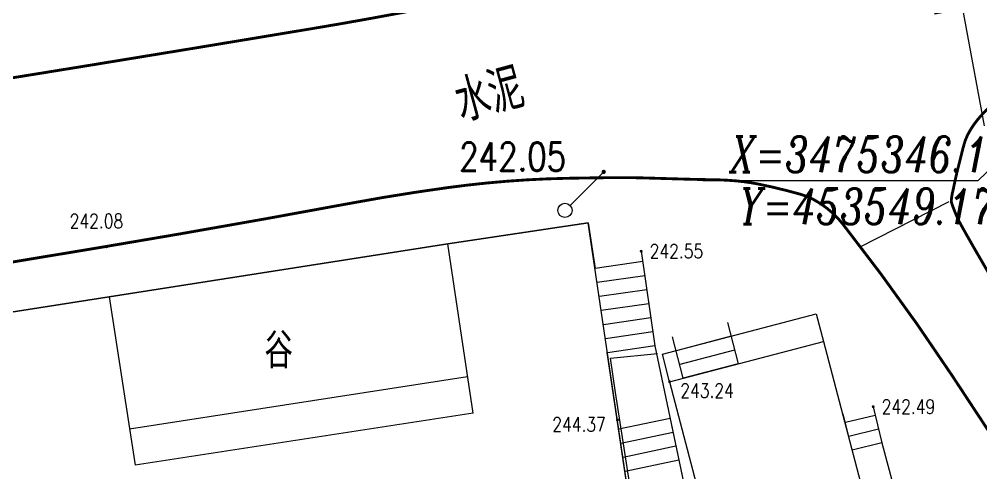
# Model space of a CAD drawing. Extents: x 453486 to 453811, y 3475287 to 3475420.
# Drawn here: x 453512.71 to 453546.61, y 3475333.31 to 3475349.29 of the extents above; entities that cross this region are included whole.
import ezdxf
from ezdxf.enums import TextEntityAlignment as Align

# ---------------------------------------------------------------- set-up
doc = ezdxf.new("R2010")
doc.units = 0
doc.header["$MEASUREMENT"] = 0
doc.layers.add('DX', color=9, linetype='Continuous')
doc.layers.add('GCD', color=9, linetype='Continuous')
doc.styles.add('fsdb', font='italc1.shx', dxfattribs={"width": 0.75, "bigfont": 'fsdb.shx'})
doc.styles.add('HZ', font='rs.shx', dxfattribs={"width": 0.8, "bigfont": 'hztxt.shx'})

# ---------------------------------------------------------------- blocks, each defined once
blk = doc.blocks.new('GC200')
at = {"linetype": 'Continuous', "const_width": 0.2, "flags": 128}
blk.add_lwpolyline([(-0.1, 0, 1), (0.1, 0, 1)], format="xyb", close=True, dxfattribs=at)
blk = doc.blocks.new('GC200X')
blk = doc.blocks.new('gc170')
at = {"linetype": 'Continuous'}
blk.add_circle((0, 0), 0.5, dxfattribs=at)
blk = doc.blocks.new('gc013c')
at = {"linetype": 'Continuous'}
blk.add_line((0.5, 0), (4, 0), dxfattribs=at)
at = {"linetype": 'Continuous', "const_width": 0.15, "flags": 128}
blk.add_lwpolyline([(3.775, 0, 1), (3.925, 0, 1)], format="xyb", close=True, dxfattribs=at)
blk = doc.blocks.new('erwrrr')
at = {"color": 7, "linetype": 'Continuous'}
blk.add_lwpolyline([(1689.887057607446, -814.1291881485193), (1689.887057607446, -835.1291881485195), (1694.887057607446, -835.129188148744), (1684.887057607446, -837.6291881482949), (1689.887057607446, -837.6291881485195), (1689.887057607446, -858.6291881485195)], dxfattribs=at)

msp = doc.modelspace()

# ---------------------------------------------------------------- linework, layer by layer
at = {"color": 6}
for p in [(453549.1753602033, 3475346.19299677), (453536.8151819092, 3475343.608872074)]:
    msp.add_line(p, (453546.5235152426, 3475343.608872074), dxfattribs=at)
at = {"layer": 'DX', "linetype": 'Continuous'}
for p, q in [((453534.64, 3475341.12), (453535.123, 3475337.784)), ((453534.64, 3475341.12), (453535.123, 3475337.784)), ((453534.6931296833, 3475340.753042188), (453533.0116911997, 3475340.509596508)), ((453534.6931296833, 3475340.753042188), (453533.0116911997, 3475340.509596508)), ((453534.7647747361, 3475340.258201823), (453533.0851338167, 3475340.015016402)), ((453534.7647747361, 3475340.258201823), (453533.0851338167, 3475340.015016402)), ((453534.8364197889, 3475339.763361458), (453533.1658245052, 3475339.521485703)), ((453534.8364197889, 3475339.763361458), (453533.1658245052, 3475339.521485703)), ((453534.9080648417, 3475339.268521094), (453533.2320190505, 3475339.025856191)), ((453534.9080648417, 3475339.268521094), (453533.2320190505, 3475339.025856191)), ((453534.9797098945, 3475338.773680729), (453533.3054616673, 3475338.531276085)), ((453534.9797098945, 3475338.773680729), (453533.3054616673, 3475338.531276085)), ((453535.0513549473, 3475338.278840364), (453533.3807596636, 3475338.036964609)), ((453535.0513549473, 3475338.278840364), (453533.3807596636, 3475338.036964609)), ((453537.6796123417, 3475338.606218441), (453538.0601936809, 3475337.155302232)), ((453537.6796123417, 3475338.606218441), (453538.0601936809, 3475337.155302232)), ((453536.1256387361, 3475336.647860447), (453535.7450573969, 3475338.098776656)), ((453536.1256387361, 3475336.647860447), (453535.7450573969, 3475338.098776656)), ((453537.8064727882, 3475338.122579705), (453535.8719178434, 3475337.615137919)), ((453537.8064727882, 3475338.122579705), (453535.8719178434, 3475337.615137919)), ((453535.123, 3475337.784), (453533.4523469011, 3475337.542115874)), ((453535.123, 3475337.784), (453533.4523469011, 3475337.542115874)), ((453535.123, 3475337.784), (453538.125, 3475323.481)), ((453535.123, 3475337.784), (453538.125, 3475323.481)), ((453537.9333332346, 3475337.638940969), (453535.9987782898, 3475337.131499183)), ((453537.9333332346, 3475337.638940969), (453535.9987782898, 3475337.131499183)), ((453538.0601936809, 3475337.155302232), (453536.1256387361, 3475336.647860447)), ((453538.0601936809, 3475337.155302232), (453536.1256387361, 3475336.647860447)), ((453542.819, 3475335.641), (453543.127, 3475334.364)), ((453542.819, 3475335.641), (453543.127, 3475334.364)), ((453535.6600750571, 3475335.225111079), (453533.8527394998, 3475334.845776579)), ((453535.6600750571, 3475335.225111079), (453533.8527394998, 3475334.845776579)), ((453542.0731619778, 3475334.109824503), (453541.7651619778, 3475335.386824503)), ((453542.0731619778, 3475334.109824503), (453541.7651619778, 3475335.386824503)), ((453542.8925331054, 3475335.336124105), (453541.8386950833, 3475335.081948608)), ((453542.8925331054, 3475335.336124105), (453541.8386950833, 3475335.081948608)), ((453535.7627802631, 3475334.735773117), (453533.9263116744, 3475334.350324001)), ((453535.7627802631, 3475334.735773117), (453533.9263116744, 3475334.350324001)), ((453543.0097665527, 3475334.850062053), (453541.9559285305, 3475334.595886556)), ((453543.0097665527, 3475334.850062053), (453541.9559285305, 3475334.595886556)), ((453535.8654854691, 3475334.246435156), (453533.9998838489, 3475333.854871423)), ((453535.8654854691, 3475334.246435156), (453533.9998838489, 3475333.854871423)), ((453543.127, 3475334.364), (453542.0731619778, 3475334.109824503)), ((453543.127, 3475334.364), (453542.0731619778, 3475334.109824503)), ((453535.968190675, 3475333.757097194), (453534.0734560235, 3475333.359418845)), ((453535.968190675, 3475333.757097194), (453534.0734560235, 3475333.359418845))]:
    msp.add_line(p, q, dxfattribs=at)
for points in [[(453489.033198614, 3475343.676579738, 0.1, 0.1, 0.0011726963807407), (453490.7370837927, 3475343.915929988, 0.1, 0.1, 0.004382922849378976), (453511.0144054474, 3475346.994470329, 0.1, 0.1, 0.001451178491205241), (453523.0314341486, 3475348.962627269, 0.1, 0.1, 0.005407695173724515), (453526.2487949427, 3475349.534992127, 0.1, 0.1, 0.004569323712599046), (453528.2574498951, 3475349.933831312, 0.1, 0.1, 0.003574946962241995), (453530.8161507411, 3475350.485352647, 0.1, 0.1, 0.01275645641934854), (453533.0728933886, 3475351.049495274, 0.1, 0.1, 0.03033952156879981), (453533.9985215454, 3475351.367717836, 0.1, 0.09999999999999999, 0.02027261514799775), (453534.3637387976, 3475351.536246426, 0.09999999999999999, 0.1, 0.01821711943944991), (453534.7545094691, 3475351.754469797, 0.1, 0.1, 0.02446832674285301), (453534.9586707801, 3475351.892549317, 0.1, 0.1, 0.007647985791098254), (453535.5818127635, 3475352.375057876, 0.1, 0.09999999999999999, 0.04823265133861433), (453535.8781387424, 3475352.662722899, 0.09999999999999999, 0.1, 0.02880076342251537), (453536.294017099, 3475353.214061673, 0.1, 0.1, 0)], [(453489.033198614, 3475343.676579738, 0.1, 0.1, 0.0011726963807407), (453490.7370837927, 3475343.915929988, 0.1, 0.1, 0.004382922849378976), (453511.0144054474, 3475346.994470329, 0.1, 0.1, 0.001451178491205241), (453523.0314341486, 3475348.962627269, 0.1, 0.1, 0.005407695173724515), (453526.2487949427, 3475349.534992127, 0.1, 0.1, 0.004569323712599046), (453528.2574498951, 3475349.933831312, 0.1, 0.1, 0.003574946962241995), (453530.8161507411, 3475350.485352647, 0.1, 0.1, 0.01275645641934854), (453533.0728933886, 3475351.049495274, 0.1, 0.1, 0.03033952156879981), (453533.9985215454, 3475351.367717836, 0.1, 0.09999999999999999, 0.02027261514799775), (453534.3637387976, 3475351.536246426, 0.09999999999999999, 0.1, 0.01821711943944991), (453534.7545094691, 3475351.754469797, 0.1, 0.1, 0.02446832674285301), (453534.9586707801, 3475351.892549317, 0.1, 0.1, 0.007647985791098254), (453535.5818127635, 3475352.375057876, 0.1, 0.09999999999999999, 0.04823265133861433), (453535.8781387424, 3475352.662722899, 0.09999999999999999, 0.1, 0.02880076342251537), (453536.294017099, 3475353.214061673, 0.1, 0.1, 0)], [(453573.420689985, 3475289.825844313, 0.1, 0.1, -3.223496052766682e-05), (453571.2361892462, 3475294.1587797, 0.1, 0.1, -0.000425436972894779), (453568.2986442447, 3475299.998662472, 0.1, 0.1, -0.0007183155976144915), (453566.5667395667, 3475303.461422835, 0.1, 0.09999999999999999, -0.01836965823721444), (453565.6172334887, 3475305.556063619, 0.09999999999999999, 0.1, -0.01022241500151289), (453564.1292175397, 3475309.410588932, 0.1, 0.1, -0.01794969032972784), (453562.9880412996, 3475312.94780074, 0.1, 0.1, 0.01682396767576862), (453561.7790511206, 3475316.724278039, 0.1, 0.09999999999999999, 0.00633250951197452), (453561.3300026357, 3475317.931401692, 0.09999999999999999, 0.1, 0.006819736003095571), (453560.8836967598, 3475319.040936769, 0.1, 0.1, 0.04033054214085359), (453559.5362285189, 3475321.650182635, 0.1, 0.1, 0.01426986381184453), (453554.9537376142, 3475328.55604001, 0.1, 0.1, 0.0128627985387943), (453551.7813952991, 3475332.815805953, 0.1, 0.1, -0.02304824574903297), (453550.0591157227, 3475335.229542424, 0.1, 0.1, -0.005736261114899934), (453547.9984035045, 3475338.5004915, 0.1, 0.1, -0.007295886380797422), (453546.4457455153, 3475341.113620598, 0.1, 0.09999999999999999, -0.00147711886484155), (453546.1115602404, 3475341.699213862, 0.09999999999999999, 0.1, -0.002437406213392818), (453545.9118207865, 3475342.05567161, 0.1, 0.1, -0.02409016461719034), (453545.762505576, 3475342.358791754, 0.1, 0.1, -0.01775265957914547), (453545.5950167098, 3475342.785504171, 0.1, 0.1, -0.1052754697450075), (453545.5757923867, 3475342.93398987, 0.1, 0.1, -0.0461172428626846), (453545.6341711171, 3475343.267683297, 0.1, 0.1, 0)], [(453573.420689985, 3475289.825844313, 0.1, 0.1, -3.223496052766682e-05), (453571.2361892462, 3475294.1587797, 0.1, 0.1, -0.000425436972894779), (453568.2986442447, 3475299.998662472, 0.1, 0.1, -0.0007183155976144915), (453566.5667395667, 3475303.461422835, 0.1, 0.09999999999999999, -0.01836965823721444), (453565.6172334887, 3475305.556063619, 0.09999999999999999, 0.1, -0.01022241500151289), (453564.1292175397, 3475309.410588932, 0.1, 0.1, -0.01794969032972784), (453562.9880412996, 3475312.94780074, 0.1, 0.1, 0.01682396767576862), (453561.7790511206, 3475316.724278039, 0.1, 0.09999999999999999, 0.00633250951197452), (453561.3300026357, 3475317.931401692, 0.09999999999999999, 0.1, 0.006819736003095571), (453560.8836967598, 3475319.040936769, 0.1, 0.1, 0.04033054214085359), (453559.5362285189, 3475321.650182635, 0.1, 0.1, 0.01426986381184453), (453554.9537376142, 3475328.55604001, 0.1, 0.1, 0.0128627985387943), (453551.7813952991, 3475332.815805953, 0.1, 0.1, -0.02304824574903297), (453550.0591157227, 3475335.229542424, 0.1, 0.1, -0.005736261114899934), (453547.9984035045, 3475338.5004915, 0.1, 0.1, -0.007295886380797422), (453546.4457455153, 3475341.113620598, 0.1, 0.09999999999999999, -0.00147711886484155), (453546.1115602404, 3475341.699213862, 0.09999999999999999, 0.1, -0.002437406213392818), (453545.9118207865, 3475342.05567161, 0.1, 0.1, -0.02409016461719034), (453545.762505576, 3475342.358791754, 0.1, 0.1, -0.01775265957914547), (453545.5950167098, 3475342.785504171, 0.1, 0.1, -0.1052754697450075), (453545.5757923867, 3475342.93398987, 0.1, 0.1, -0.0461172428626846), (453545.6341711171, 3475343.267683297, 0.1, 0.1, 0)]]:
    msp.add_lwpolyline(points, format="xyseb", dxfattribs=at)
at = {"layer": 'DX', "linetype": 'Continuous', "const_width": 0.1, "flags": 128}
msp.add_lwpolyline([(453545.6341711171, 3475343.267683297, -0.003354713321628761), (453545.7327737422, 3475343.72477388, -0.00553469273746812), (453545.7974564157, 3475344.000726783, -0.001865039704880075), (453545.9587528994, 3475344.645743821, -0.005152608709709407), (453546.0204081912, 3475344.878377364, -0.06575898467211674), (453546.2227540552, 3475345.356025249, -0.05126809194007782), (453546.6164897138, 3475345.89098756, -0.02164199272243409), (453546.9676446244, 3475346.245806217, -0.02072030516128151), (453547.3644458821, 3475346.584032813, -0.01360179345731708), (453547.9285667911, 3475347.001629759, -0.02552510474657112), (453548.2457963587, 3475347.200074246, -0.01947451257925681), (453548.3988242671, 3475347.277617667, -0.004287371716205943), (453549.1096123648, 3475347.596312548, -0.02534429921113915), (453549.462122649, 3475347.729902202, -0.01521920201967194), (453550.065, 3475347.904)], format="xyb", dxfattribs=at)
msp.add_lwpolyline([(453545.6341711171, 3475343.267683297, -0.003354713321628761), (453545.7327737422, 3475343.72477388, -0.00553469273746812), (453545.7974564157, 3475344.000726783, -0.001865039704880075), (453545.9587528994, 3475344.645743821, -0.005152608709709407), (453546.0204081912, 3475344.878377364, -0.06575898467211674), (453546.2227540552, 3475345.356025249, -0.05126809194007782), (453546.6164897138, 3475345.89098756, -0.02164199272243409), (453546.9676446244, 3475346.245806217, -0.02072030516128151), (453547.3644458821, 3475346.584032813, -0.01360179345731708), (453547.9285667911, 3475347.001629759, -0.02552510474657112), (453548.2457963587, 3475347.200074246, -0.01947451257925681), (453548.3988242671, 3475347.277617667, -0.004287371716205943), (453549.1096123648, 3475347.596312548, -0.02534429921113915), (453549.462122649, 3475347.729902202, -0.01521920201967194), (453550.065, 3475347.904)], format="xyb", dxfattribs=at)
at = {"layer": 'DX', "linetype": 'Continuous', "const_width": 0.1}
for points in [[(453489.033198614, 3475336.948283936, 0.002375586022175188), (453515.413952121, 3475341.226146539, 0.004530801145252437), (453524.3998057499, 3475342.810955588, -0.01195825157232007), (453527.8133711716, 3475343.360847357, -0.01437327743042454), (453529.91679506, 3475343.586900174, -0.0145759849425915), (453532.0004018094, 3475343.689420396, -0.003450809773754158), (453533.8489103019, 3475343.713659617, -0.008267295621208162), (453534.6205555461, 3475343.705693095, -0.0007020223948913555), (453535.1527771442, 3475343.69064746, 0.0003414237384311043), (453536.2470595545, 3475343.658922869, 0.001545451554825073), (453536.450725913, 3475343.653787483, 0.0005400847412635616), (453537.0335714277, 3475343.641523616)], [(453489.033198614, 3475336.948283936, 0.002375586022175188), (453515.413952121, 3475341.226146539, 0.004530801145252437), (453524.3998057499, 3475342.810955588, -0.01195825157232007), (453527.8133711716, 3475343.360847357, -0.01437327743042454), (453529.91679506, 3475343.586900174, -0.0145759849425915), (453532.0004018094, 3475343.689420396, -0.003450809773754158), (453533.8489103019, 3475343.713659617, -0.008267295621208162), (453534.6205555461, 3475343.705693095, -0.0007020223948913555), (453535.1527771442, 3475343.69064746, 0.0003414237384311043), (453536.2470595545, 3475343.658922869, 0.001545451554825073), (453536.450725913, 3475343.653787483, 0.0005400847412635616), (453537.0335714277, 3475343.641523616)], [(453568.2454653769, 3475289.825844313, 0.0001395997996415497), (453568.1465880828, 3475289.996504053, -0.007431564314399404), (453565.0786343528, 3475295.474353527, -0.01448849094637666), (453563.6176336743, 3475298.374190465, -0.005237581543192834), (453559.8963292697, 3475306.547544733, -0.005601800397588183), (453558.856075217, 3475308.970253391, -0.04501464594531938), (453558.7575381721, 3475309.283902318, -0.05525648453730983), (453558.7011622308, 3475309.823863934, 0.02310771769359757), (453558.6495892787, 3475311.117781204, 0.008339268077469503), (453558.4663631157, 3475312.895207312, 0.00604297404481073), (453558.1430838101, 3475315.33967737, 0.03773604956277988), (453557.4399364053, 3475318.498777389, 0.06165425435350388), (453556.6346560966, 3475320.313723781, 0.02612754748495342), (453554.8951622771, 3475322.89496092, -0.01466285663762874), (453551.6924841596, 3475327.420074209, -0.003526282326135437), (453548.8834459623, 3475331.711917385, 0.003015956043008979), (453545.6042234385, 3475336.733318281, 0.02025149184123096), (453541.7497719033, 3475342.075199523, 0.1019156244219298), (453540.7404576273, 3475342.929004055, 0.05607702018989322), (453540.2497144416, 3475343.128983066, 0.01926745671552032), (453538.7544308653, 3475343.48918823, 0.02739872129356669), (453538.0063561946, 3475343.596956465, 0.02125856532636226), (453537.0335714277, 3475343.641523616)], [(453568.2454653769, 3475289.825844313, 0.0001395997996415497), (453568.1465880828, 3475289.996504053, -0.007431564314399404), (453565.0786343528, 3475295.474353527, -0.01448849094637666), (453563.6176336743, 3475298.374190465, -0.005237581543192834), (453559.8963292697, 3475306.547544733, -0.005601800397588183), (453558.856075217, 3475308.970253391, -0.04501464594531938), (453558.7575381721, 3475309.283902318, -0.05525648453730983), (453558.7011622308, 3475309.823863934, 0.02310771769359757), (453558.6495892787, 3475311.117781204, 0.008339268077469503), (453558.4663631157, 3475312.895207312, 0.00604297404481073), (453558.1430838101, 3475315.33967737, 0.03773604956277988), (453557.4399364053, 3475318.498777389, 0.06165425435350388), (453556.6346560966, 3475320.313723781, 0.02612754748495342), (453554.8951622771, 3475322.89496092, -0.01466285663762874), (453551.6924841596, 3475327.420074209, -0.003526282326135437), (453548.8834459623, 3475331.711917385, 0.003015956043008979), (453545.6042234385, 3475336.733318281, 0.02025149184123096), (453541.7497719033, 3475342.075199523, 0.1019156244219298), (453540.7404576273, 3475342.929004055, 0.05607702018989322), (453540.2497144416, 3475343.128983066, 0.01926745671552032), (453538.7544308653, 3475343.48918823, 0.02739872129356669), (453538.0063561946, 3475343.596956465, 0.02125856532636226), (453537.0335714277, 3475343.641523616)]]:
    msp.add_lwpolyline(points, format="xyb", dxfattribs=at)
at = {"layer": 'DX', "linetype": 'Continuous', "flags": 128}
for points in [[(453542.3417707733, 3475341.265793334), (453545.5021065161, 3475342.86896314)], [(453542.3417707733, 3475341.265793334), (453545.5021065161, 3475342.86896314)], [(453512.4075678572, 3475326.393887005), (453512.2687314631, 3475327.474137133), (453510.537, 3475338.681), (453515.8841152711, 3475339.507258683), (453527.8272315743, 3475341.382578677), (453532.773, 3475342.117), (453533.0116911997, 3475340.509596508)], [(453512.4075678572, 3475326.393887005), (453512.2687314631, 3475327.474137133), (453510.537, 3475338.681), (453515.8841152711, 3475339.507258683), (453527.8272315743, 3475341.382578677), (453532.773, 3475342.117), (453533.0116911997, 3475340.509596508)], [(453532.773, 3475342.117), (453527.8272315743, 3475341.382578677)], [(453532.773, 3475342.117), (453527.8272315743, 3475341.382578677)], [(453534.8448321298, 3475328.164788092), (453532.773, 3475342.117)], [(453534.8448321298, 3475328.164788092), (453532.773, 3475342.117)], [(453527.8272315743, 3475341.382578677), (453515.8841152711, 3475339.507258683)], [(453527.8272315743, 3475341.382578677), (453515.8841152711, 3475339.507258683)], [(453528.7128811955, 3475335.418402809), (453527.8272315743, 3475341.382578677)], [(453528.7128811955, 3475335.418402809), (453527.8272315743, 3475341.382578677)], [(453515.8841152711, 3475339.507258683), (453510.537, 3475338.681)], [(453515.8841152711, 3475339.507258683), (453510.537, 3475338.681)], [(453515.8841152711, 3475339.507258683), (453516.8003857459, 3475333.577634039)], [(453515.8841152711, 3475339.507258683), (453516.8003857459, 3475333.577634039)], [(453541.067, 3475337.944), (453544.6372233946, 3475324.332993734)], [(453541.067, 3475337.944), (453544.6372233946, 3475324.332993734)], [(453535.123, 3475337.784), (453538.125, 3475323.481), (453538.6568904487, 3475321.711142965)], [(453535.123, 3475337.784), (453538.125, 3475323.481), (453538.6568904487, 3475321.711142965)], [(453534.8047000315, 3475328.390850311), (453533.7912095576, 3475335.179469972), (453533.4449926267, 3475337.547356836)], [(453534.8047000315, 3475328.390850311), (453533.7912095576, 3475335.179469972), (453533.4449926267, 3475337.547356836)], [(453535.7, 3475322.514), (453535.9308490435, 3475323.9800185), (453534.9130316523, 3475328.588515287), (453533.7299128642, 3475336.146502359), (453533.557286702, 3475337.354036995), (453535.2169620121, 3475337.520444617)], [(453535.7, 3475322.514), (453535.9308490435, 3475323.9800185), (453534.9130316523, 3475328.588515287), (453533.7299128642, 3475336.146502359), (453533.557286702, 3475337.354036995), (453535.2169620121, 3475337.520444617)], [(453516.6018604764, 3475334.862386046), (453528.514355926, 3475336.703154815)], [(453516.6018604764, 3475334.862386046), (453528.514355926, 3475336.703154815)], [(453543.127, 3475334.364), (453543.6828604059, 3475332.268108535), (453544.4234535013, 3475332.453586052)], [(453543.127, 3475334.364), (453543.6828604059, 3475332.268108535), (453544.4234535013, 3475332.453586052)]]:
    msp.add_lwpolyline(points, dxfattribs=at)
for points, elevation in [([(453535.642, 3475336.521), (453535.3882791072, 3475337.488277473), (453540.8132791072, 3475338.911277473), (453541.067, 3475337.944)], 243.241), ([(453535.642, 3475336.521), (453535.3882791072, 3475337.488277473), (453540.8132791072, 3475338.911277473), (453541.067, 3475337.944)], 243.241), ([(453535.642, 3475336.521), (453541.067, 3475337.944)], 243.241), ([(453535.642, 3475336.521), (453541.067, 3475337.944)], 243.241), ([(453535.642, 3475336.521), (453539.2122233945, 3475322.909993735)], 243.241), ([(453535.642, 3475336.521), (453539.2122233945, 3475322.909993735)], 243.241), ([(453528.7128811955, 3475335.418402809), (453516.8003857459, 3475333.577634039)], 249.195), ([(453528.7128811955, 3475335.418402809), (453516.8003857459, 3475333.577634039)], 249.195)]:
    msp.add_lwpolyline(points, dxfattribs=dict(at, elevation=elevation))

# ---------------------------------------------------------------- block references
at = {"color": 7, "linetype": 'Continuous', "xscale": 0.2000000000618252, "yscale": 0.2000000001845098, "zscale": 0.2, "rotation": 10.51562966161807}
msp.add_blockref('erwrrr', (453183.0881240155, 3475452.695232938), dxfattribs=at)
at = {"layer": 'DX', "linetype": 'Continuous'}
ref = msp.add_blockref('GC200X', (453526.988, 3475342.761, 242.045), dxfattribs=dict(at, xscale=0.5, yscale=0.5, zscale=0.5))
ref.add_attrib('height', '242.05', dxfattribs={"layer": 'GCD', "linetype": 'Continuous', "height": 1, "style": 'HZ', "width": 0.8}).set_placement((453528.2243026732, 3475344.454143961, 242.045), align=Align.MIDDLE_LEFT)
ref = msp.add_blockref('GC200X', (453526.988, 3475342.761, 242.045), dxfattribs=dict(at, xscale=0.5, yscale=0.5, zscale=0.5))
ref.add_attrib('height', '242.05', dxfattribs={"layer": 'GCD', "linetype": 'Continuous', "height": 1, "style": 'HZ', "width": 0.8}).set_placement((453528.2243026732, 3475344.454143961, 242.045), align=Align.MIDDLE_LEFT)
at = {"layer": 'DX', "linetype": 'Continuous', "xscale": 0.4999999998910513, "yscale": 0.5, "rotation": 44.79767934836428}
msp.add_blockref('gc013c', (453531.953, 3475342.559), dxfattribs=at)
msp.add_blockref('gc013c', (453531.953, 3475342.559), dxfattribs=at)
at = {"layer": 'DX', "linetype": 'Continuous', "xscale": 0.5, "yscale": 0.5}
msp.add_blockref('gc170', (453531.953, 3475342.559), dxfattribs=at)
msp.add_blockref('gc170', (453531.953, 3475342.559), dxfattribs=at)
at = {"layer": 'DX', "linetype": 'Continuous'}
ref = msp.add_blockref('GC200', (453515.7943524858, 3475341.275300154, 242.082), dxfattribs=dict(at, xscale=0.25, yscale=0.25, zscale=0.25))
ref.add_attrib('height', '242.08', dxfattribs={"layer": 'GCD', "linetype": 'Continuous', "height": 0.5, "style": 'HZ', "width": 0.8}).set_placement((453514.4921893423, 3475342.18273768, 242.082), align=Align.MIDDLE_LEFT)
ref = msp.add_blockref('GC200', (453515.7943524858, 3475341.275300154, 242.082), dxfattribs=dict(at, xscale=0.25, yscale=0.25, zscale=0.25))
ref.add_attrib('height', '242.08', dxfattribs={"layer": 'GCD', "linetype": 'Continuous', "height": 0.5, "style": 'HZ', "width": 0.8}).set_placement((453514.4921893423, 3475342.18273768, 242.082), align=Align.MIDDLE_LEFT)
ref = msp.add_blockref('GC200', (453534.64, 3475341.12, 242.554), dxfattribs=dict(at, xscale=0.25, yscale=0.25, zscale=0.25))
ref.add_attrib('height', '242.55', dxfattribs={"layer": 'GCD', "linetype": 'Continuous', "height": 0.5, "style": 'HZ', "width": 0.8}).set_placement((453534.94, 3475341.12, 242.554), align=Align.MIDDLE_LEFT)
ref = msp.add_blockref('GC200', (453534.64, 3475341.12, 242.554), dxfattribs=dict(at, xscale=0.25, yscale=0.25, zscale=0.25))
ref.add_attrib('height', '242.55', dxfattribs={"layer": 'GCD', "linetype": 'Continuous', "height": 0.5, "style": 'HZ', "width": 0.8}).set_placement((453534.94, 3475341.12, 242.554), align=Align.MIDDLE_LEFT)
ref = msp.add_blockref('GC200', (453535.642, 3475336.521, 243.241), dxfattribs=dict(at, xscale=0.25, yscale=0.25, zscale=0.25))
ref.add_attrib('height', '243.24', dxfattribs={"layer": 'GCD', "linetype": 'Continuous', "height": 0.5, "style": 'HZ', "width": 0.8}).set_placement((453536.019226133, 3475336.209049983, 243.241), align=Align.MIDDLE_LEFT)
ref = msp.add_blockref('GC200', (453535.642, 3475336.521, 243.241), dxfattribs=dict(at, xscale=0.25, yscale=0.25, zscale=0.25))
ref.add_attrib('height', '243.24', dxfattribs={"layer": 'GCD', "linetype": 'Continuous', "height": 0.5, "style": 'HZ', "width": 0.8}).set_placement((453536.019226133, 3475336.209049983, 243.241), align=Align.MIDDLE_LEFT)
ref = msp.add_blockref('GC200', (453542.819, 3475335.641, 242.489), dxfattribs=dict(at, xscale=0.25, yscale=0.25, zscale=0.25))
ref.add_attrib('height', '242.49', dxfattribs={"layer": 'GCD', "linetype": 'Continuous', "height": 0.5, "style": 'HZ', "width": 0.8}).set_placement((453543.119, 3475335.641, 242.489), align=Align.MIDDLE_LEFT)
ref = msp.add_blockref('GC200', (453542.819, 3475335.641, 242.489), dxfattribs=dict(at, xscale=0.25, yscale=0.25, zscale=0.25))
ref.add_attrib('height', '242.49', dxfattribs={"layer": 'GCD', "linetype": 'Continuous', "height": 0.5, "style": 'HZ', "width": 0.8}).set_placement((453543.119, 3475335.641, 242.489), align=Align.MIDDLE_LEFT)
ref = msp.add_blockref('GC200', (453533.804, 3475335.174, 244.373), dxfattribs=dict(at, xscale=0.25, yscale=0.25, zscale=0.25))
ref.add_attrib('height', '244.37', dxfattribs={"layer": 'GCD', "linetype": 'Continuous', "height": 0.5, "style": 'HZ', "width": 0.8}).set_placement((453531.5060343539, 3475335.017696946, 244.373), align=Align.MIDDLE_LEFT)
ref = msp.add_blockref('GC200', (453533.804, 3475335.174, 244.373), dxfattribs=dict(at, xscale=0.25, yscale=0.25, zscale=0.25))
ref.add_attrib('height', '244.37', dxfattribs={"layer": 'GCD', "linetype": 'Continuous', "height": 0.5, "style": 'HZ', "width": 0.8}).set_placement((453531.5060343539, 3475335.017696946, 244.373), align=Align.MIDDLE_LEFT)

# ---------------------------------------------------------------- texts
at = {"color": 6, "style": 'fsdb', "width": 0.75}
for s, p in [('X=3475346.193', (453537.7854200045, 3475343.910459376)), ('Y=453549.175', (453538.083039052, 3475342.077126042))]:
    msp.add_text(s, height=1.25, dxfattribs=at).set_placement(p)
at = {"layer": 'DX', "linetype": 'Continuous', "style": 'HZ', "width": 0.8}
msp.add_text('水泥', height=1.5, rotation=15.22770916495622, dxfattribs=at).set_placement((453529.2575486638, 3475346.720776804), align=Align.MIDDLE)
msp.add_text('水泥', height=1.5, rotation=15.22770916495622, dxfattribs=at).set_placement((453529.2575486638, 3475346.720776804), align=Align.MIDDLE)
msp.add_text('谷', height=1.25, dxfattribs=at).set_placement((453521.8601037581, 3475337.672703074), align=Align.MIDDLE)
msp.add_text('谷', height=1.25, dxfattribs=at).set_placement((453521.8601037581, 3475337.672703074), align=Align.MIDDLE)

doc.saveas('drawing.dxf')
